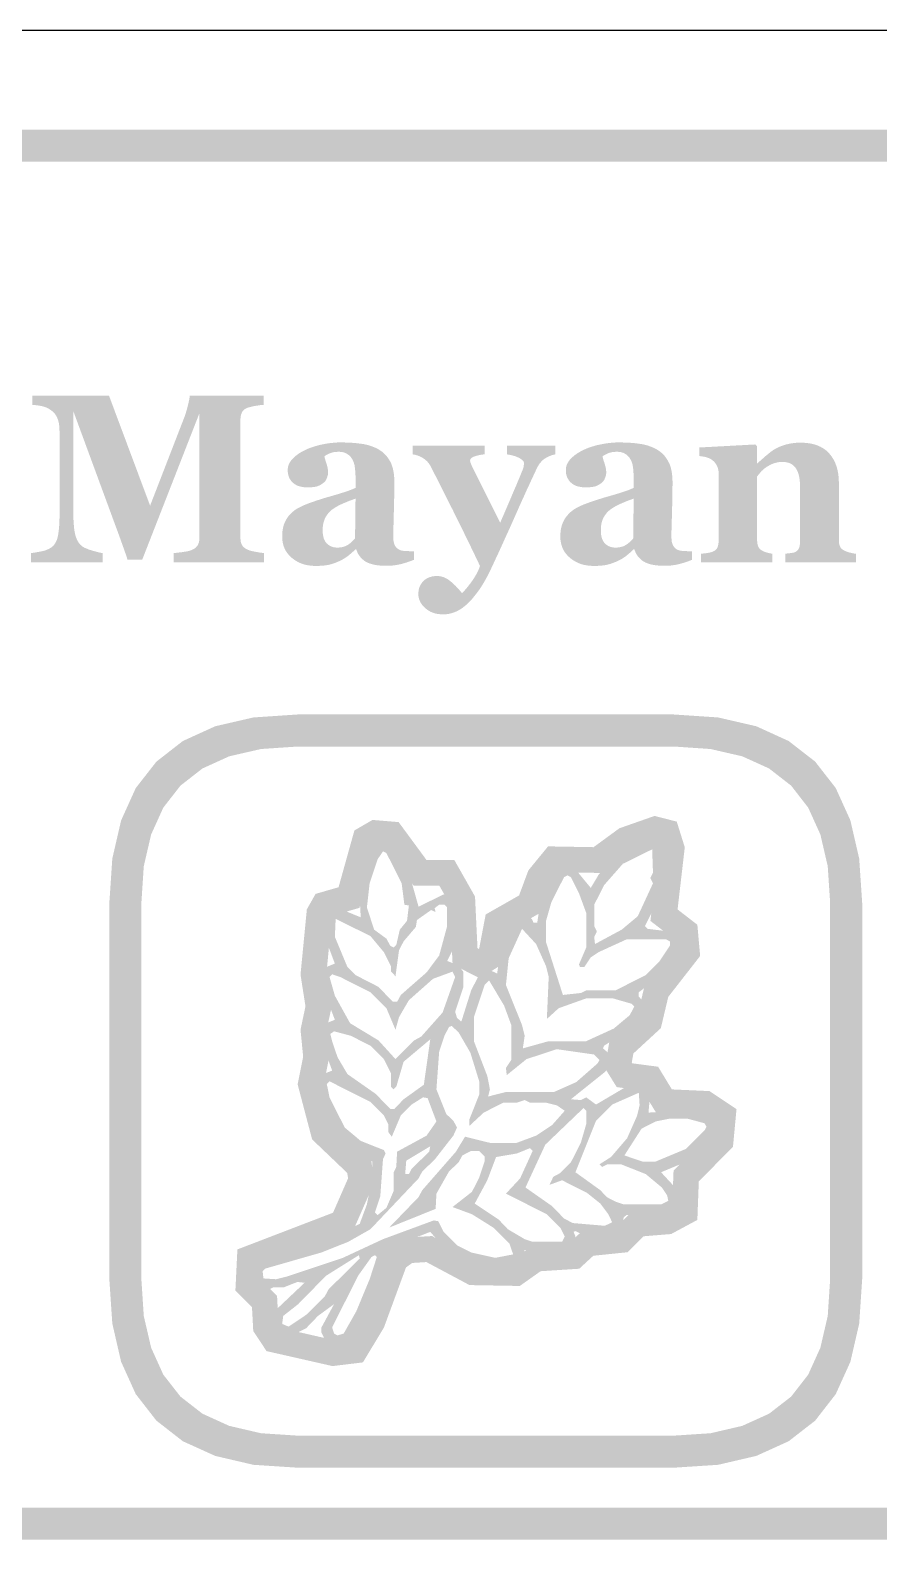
# Model space of a CAD drawing. Header units: millimetres. Extents: x 6 to 297, y 6 to 451.
# Drawn here: x 187.91 to 198.51, y 22.75 to 41.59 of the extents above; entities that cross this region are included whole.
import ezdxf

# ---------------------------------------------------------------- set-up
doc = ezdxf.new("R2010")
doc.units = ezdxf.units.MM
doc.layers.add('CUT', color=1, linetype='Continuous')
doc.layers.add('RASTER', color=7, linetype='Continuous')

msp = doc.modelspace()

# ---------------------------------------------------------------- hatches: boundary and pattern name
at = {"layer": 'RASTER'}
h = msp.add_hatch(color=7, dxfattribs=at)
h.paths.add_polyline_path([(173.2, 38.155), (173.234, 38.67), (173.337, 39.117), (173.509, 39.495), (173.75, 39.805), (174.059, 40.045), (174.438, 40.217), (174.884, 40.32), (175.4, 40.355), (232.6, 40.355), (233.116, 40.32), (233.563, 40.217), (233.941, 40.045), (234.25, 39.805), (234.491, 39.495), (234.663, 39.117), (234.766, 38.67), (234.8, 38.155), (234.8, 24.955), (234.766, 24.439), (234.663, 23.992), (234.491, 23.614), (234.25, 23.305), (233.941, 23.064), (233.563, 22.892), (233.116, 22.789), (232.6, 22.755), (175.4, 22.755), (174.884, 22.789), (174.438, 22.892), (174.059, 23.064), (173.75, 23.305), (173.509, 23.614), (173.337, 23.992), (173.234, 24.439), (173.2, 24.955)])
h.paths.add_polyline_path([(173.6, 38.155), (173.6, 24.955), (173.628, 24.533), (173.712, 24.167), (173.853, 23.858), (174.05, 23.605), (174.303, 23.408), (174.613, 23.267), (174.978, 23.183), (175.4, 23.155), (232.6, 23.155), (233.022, 23.183), (233.388, 23.267), (233.697, 23.408), (233.95, 23.605), (234.147, 23.858), (234.288, 24.167), (234.372, 24.533), (234.4, 24.955), (234.4, 38.155), (234.372, 38.577), (234.288, 38.942), (234.147, 39.252), (233.95, 39.505), (233.697, 39.702), (233.388, 39.842), (233.022, 39.927), (232.6, 39.955), (175.4, 39.955), (174.978, 39.927), (174.613, 39.842), (174.303, 39.702), (174.05, 39.505), (173.853, 39.252), (173.712, 38.942), (173.628, 38.577), (173.6, 38.155)], flags=0)
for points in [[(190.83, 34.955), (189.703, 34.955), (189.703, 35.069), (189.716, 35.07), (189.729, 35.072), (189.744, 35.073), (189.759, 35.075), (189.774, 35.077), (189.791, 35.079), (189.808, 35.081), (189.825, 35.084), (189.843, 35.086), (189.859, 35.089), (189.873, 35.092), (189.886, 35.094), (189.898, 35.097), (189.908, 35.1), (189.917, 35.103), (189.924, 35.106), (189.937, 35.111), (189.949, 35.118), (189.961, 35.124), (189.971, 35.132), (189.98, 35.139), (189.988, 35.148), (189.996, 35.156), (190.002, 35.166), (190.007, 35.176), (190.012, 35.186), (190.016, 35.197), (190.02, 35.209), (190.022, 35.221), (190.024, 35.234), (190.025, 35.248), (190.025, 35.262), (190.025, 36.815), (189.311, 34.988), (189.126, 34.988), (189.122, 35.002), (189.117, 35.019), (189.111, 35.038), (189.103, 35.061), (189.094, 35.086), (189.084, 35.114), (189.073, 35.146), (189.061, 35.18), (189.048, 35.215), (189.036, 35.249), (189.025, 35.28), (189.014, 35.31), (189.004, 35.337), (188.994, 35.364), (188.985, 35.388), (188.977, 35.41), (188.451, 36.839), (188.451, 35.574), (188.451, 35.53), (188.452, 35.489), (188.454, 35.45), (188.457, 35.415), (188.46, 35.381), (188.464, 35.351), (188.469, 35.323), (188.475, 35.298), (188.481, 35.275), (188.489, 35.254), (188.497, 35.234), (188.507, 35.216), (188.517, 35.2), (188.528, 35.185), (188.54, 35.172), (188.553, 35.16), (188.563, 35.152), (188.575, 35.145), (188.589, 35.137), (188.604, 35.13), (188.622, 35.123), (188.641, 35.115), (188.662, 35.108), (188.684, 35.101), (188.707, 35.095), (188.728, 35.089), (188.747, 35.084), (188.765, 35.079), (188.78, 35.076), (188.794, 35.073), (188.806, 35.07), (188.817, 35.069), (188.817, 34.955), (187.923, 34.955), (187.923, 35.069), (187.933, 35.07), (187.945, 35.072), (187.957, 35.074), (187.971, 35.076), (187.987, 35.079), (188.004, 35.082), (188.023, 35.085), (188.043, 35.089), (188.063, 35.093), (188.082, 35.098), (188.101, 35.103), (188.118, 35.11), (188.134, 35.117), (188.15, 35.125), (188.165, 35.133), (188.178, 35.142), (188.192, 35.153), (188.205, 35.166), (188.217, 35.181), (188.227, 35.197), (188.237, 35.216), (188.245, 35.235), (188.252, 35.257), (188.257, 35.281), (188.262, 35.306), (188.266, 35.335), (188.27, 35.365), (188.273, 35.399), (188.275, 35.435), (188.277, 35.473), (188.278, 35.515), (188.278, 35.558), (188.278, 36.588), (188.277, 36.611), (188.276, 36.633), (188.275, 36.654), (188.272, 36.674), (188.269, 36.693), (188.265, 36.711), (188.26, 36.728), (188.254, 36.744), (188.248, 36.759), (188.241, 36.774), (188.234, 36.787), (188.225, 36.8), (188.216, 36.812), (188.206, 36.823), (188.195, 36.833), (188.184, 36.843), (188.169, 36.854), (188.155, 36.864), (188.14, 36.872), (188.125, 36.88), (188.11, 36.887), (188.095, 36.893), (188.079, 36.898), (188.064, 36.902), (188.049, 36.905), (188.033, 36.908), (188.018, 36.91), (188.002, 36.913), (187.986, 36.915), (187.971, 36.916), (187.955, 36.918), (187.939, 36.919), (187.939, 37.033), (188.896, 37.033), (189.409, 35.661), (189.841, 36.776), (189.846, 36.791), (189.852, 36.808), (189.857, 36.825), (189.862, 36.843), (189.868, 36.862), (189.873, 36.881), (189.878, 36.901), (189.883, 36.922), (189.888, 36.942), (189.892, 36.961), (189.896, 36.978), (189.899, 36.992), (189.901, 37.005), (189.903, 37.017), (189.905, 37.026), (189.905, 37.033), (190.827, 37.033), (190.827, 36.919), (190.815, 36.918), (190.803, 36.917), (190.791, 36.916), (190.779, 36.915), (190.766, 36.913), (190.754, 36.911), (190.741, 36.909), (190.729, 36.907), (190.716, 36.905), (190.703, 36.903), (190.691, 36.9), (190.678, 36.897), (190.666, 36.894), (190.654, 36.891), (190.642, 36.888), (190.63, 36.884), (190.617, 36.879), (190.604, 36.873), (190.593, 36.867), (190.583, 36.859), (190.574, 36.852), (190.567, 36.843), (190.56, 36.834), (190.555, 36.824), (190.551, 36.813), (190.547, 36.803), (190.544, 36.792), (190.541, 36.781), (190.539, 36.769), (190.538, 36.757), (190.537, 36.745), (190.537, 36.733), (190.537, 35.261), (190.537, 35.248), (190.538, 35.236), (190.539, 35.224), (190.541, 35.212), (190.544, 35.202), (190.547, 35.191), (190.551, 35.182), (190.555, 35.172), (190.56, 35.163), (190.567, 35.155), (190.574, 35.147), (190.583, 35.139), (190.593, 35.131), (190.604, 35.124), (190.617, 35.117), (190.63, 35.11), (190.638, 35.107), (190.647, 35.104), (190.658, 35.1), (190.669, 35.097), (190.682, 35.094), (190.695, 35.091), (190.71, 35.088), (190.726, 35.085), (190.743, 35.082), (190.758, 35.08), (190.772, 35.077), (190.785, 35.075), (190.798, 35.073), (190.809, 35.072), (190.82, 35.07), (190.83, 35.069)], [(194.47, 36.301), (194.453, 36.298), (194.437, 36.294), (194.421, 36.289), (194.405, 36.283), (194.389, 36.277), (194.373, 36.269), (194.357, 36.261), (194.342, 36.251), (194.326, 36.241), (194.312, 36.229), (194.298, 36.215), (194.285, 36.201), (194.272, 36.185), (194.26, 36.167), (194.249, 36.148), (194.238, 36.128), (194.207, 36.061), (194.175, 35.993), (194.143, 35.923), (194.11, 35.853), (194.078, 35.781), (194.045, 35.709), (194.012, 35.635), (193.979, 35.56), (193.945, 35.484), (193.911, 35.407), (193.875, 35.328), (193.838, 35.247), (193.801, 35.165), (193.763, 35.081), (193.723, 34.996), (193.683, 34.909), (193.66, 34.861), (193.638, 34.816), (193.616, 34.773), (193.594, 34.733), (193.572, 34.695), (193.55, 34.659), (193.529, 34.626), (193.507, 34.596), (193.486, 34.567), (193.465, 34.541), (193.445, 34.516), (193.425, 34.492), (193.405, 34.471), (193.386, 34.451), (193.366, 34.432), (193.348, 34.416), (193.33, 34.402), (193.313, 34.388), (193.295, 34.376), (193.278, 34.365), (193.26, 34.355), (193.243, 34.346), (193.226, 34.338), (193.208, 34.331), (193.191, 34.325), (193.174, 34.319), (193.157, 34.315), (193.139, 34.311), (193.122, 34.308), (193.104, 34.306), (193.087, 34.305), (193.069, 34.304), (193.035, 34.306), (193.003, 34.309), (192.972, 34.315), (192.944, 34.324), (192.916, 34.335), (192.891, 34.348), (192.867, 34.364), (192.844, 34.382), (192.824, 34.402), (192.807, 34.422), (192.792, 34.443), (192.78, 34.464), (192.771, 34.486), (192.764, 34.509), (192.76, 34.532), (192.759, 34.556), (192.759, 34.566), (192.759, 34.576), (192.76, 34.586), (192.761, 34.596), (192.763, 34.605), (192.764, 34.615), (192.766, 34.624), (192.768, 34.632), (192.771, 34.641), (192.774, 34.65), (192.778, 34.659), (192.783, 34.668), (192.789, 34.678), (192.795, 34.687), (192.801, 34.696), (192.809, 34.706), (192.815, 34.714), (192.822, 34.721), (192.83, 34.729), (192.838, 34.736), (192.848, 34.742), (192.858, 34.749), (192.869, 34.755), (192.881, 34.761), (192.894, 34.766), (192.906, 34.771), (192.92, 34.774), (192.933, 34.778), (192.947, 34.78), (192.962, 34.782), (192.977, 34.783), (192.992, 34.783), (193.012, 34.782), (193.032, 34.78), (193.052, 34.775), (193.072, 34.769), (193.091, 34.761), (193.111, 34.751), (193.13, 34.74), (193.148, 34.726), (193.167, 34.711), (193.186, 34.695), (193.205, 34.677), (193.225, 34.658), (193.244, 34.638), (193.264, 34.616), (193.284, 34.593), (193.304, 34.568), (193.316, 34.581), (193.329, 34.595), (193.343, 34.611), (193.358, 34.628), (193.373, 34.647), (193.389, 34.667), (193.406, 34.689), (193.423, 34.712), (193.44, 34.736), (193.456, 34.761), (193.471, 34.785), (193.485, 34.81), (193.497, 34.834), (193.509, 34.859), (193.519, 34.884), (193.528, 34.909), (193.485, 34.999), (193.443, 35.086), (193.403, 35.17), (193.363, 35.251), (193.325, 35.329), (193.289, 35.404), (193.253, 35.476), (193.219, 35.544), (193.185, 35.613), (193.149, 35.683), (193.113, 35.755), (193.076, 35.829), (193.038, 35.905), (192.998, 35.983), (192.958, 36.062), (192.917, 36.144), (192.907, 36.161), (192.897, 36.177), (192.886, 36.192), (192.874, 36.207), (192.861, 36.22), (192.848, 36.232), (192.834, 36.243), (192.819, 36.253), (192.803, 36.263), (192.788, 36.271), (192.772, 36.278), (192.755, 36.285), (192.739, 36.29), (192.722, 36.295), (192.706, 36.298), (192.688, 36.301), (192.688, 36.408), (193.585, 36.408), (193.585, 36.301), (193.572, 36.3), (193.559, 36.299), (193.545, 36.297), (193.531, 36.295), (193.517, 36.292), (193.502, 36.288), (193.486, 36.284), (193.47, 36.279), (193.455, 36.274), (193.441, 36.268), (193.43, 36.262), (193.421, 36.256), (193.414, 36.249), (193.409, 36.242), (193.406, 36.234), (193.405, 36.226), (193.405, 36.223), (193.405, 36.22), (193.405, 36.217), (193.406, 36.214), (193.407, 36.211), (193.407, 36.207), (193.408, 36.204), (193.409, 36.201), (193.41, 36.197), (193.412, 36.193), (193.414, 36.188), (193.415, 36.184), (193.418, 36.178), (193.42, 36.173), (193.422, 36.167), (193.425, 36.16), (193.438, 36.133), (193.453, 36.104), (193.469, 36.072), (193.486, 36.038), (193.504, 36.001), (193.523, 35.962), (193.544, 35.92), (193.567, 35.875), (193.59, 35.829), (193.614, 35.78), (193.64, 35.73), (193.666, 35.677), (193.693, 35.623), (193.721, 35.567), (193.75, 35.509), (193.78, 35.448), (193.802, 35.499), (193.824, 35.549), (193.844, 35.596), (193.864, 35.642), (193.883, 35.686), (193.901, 35.728), (193.918, 35.768), (193.934, 35.807), (193.95, 35.844), (193.966, 35.881), (193.982, 35.918), (193.997, 35.955), (194.013, 35.992), (194.028, 36.029), (194.043, 36.065), (194.058, 36.102), (194.062, 36.111), (194.065, 36.119), (194.067, 36.127), (194.07, 36.134), (194.072, 36.141), (194.073, 36.148), (194.074, 36.154), (194.075, 36.16), (194.075, 36.165), (194.076, 36.169), (194.076, 36.174), (194.077, 36.177), (194.077, 36.181), (194.077, 36.184), (194.077, 36.186), (194.077, 36.188), (194.077, 36.195), (194.076, 36.201), (194.074, 36.207), (194.071, 36.213), (194.067, 36.219), (194.063, 36.224), (194.058, 36.229), (194.052, 36.234), (194.045, 36.239), (194.038, 36.244), (194.031, 36.248), (194.023, 36.253), (194.016, 36.257), (194.008, 36.261), (193.999, 36.265), (193.991, 36.269), (193.982, 36.272), (193.973, 36.276), (193.964, 36.279), (193.955, 36.282), (193.946, 36.284), (193.937, 36.287), (193.929, 36.289), (193.92, 36.291), (193.912, 36.292), (193.904, 36.294), (193.897, 36.296), (193.89, 36.297), (193.883, 36.298), (193.876, 36.299), (193.87, 36.3), (193.865, 36.301), (193.865, 36.408), (194.47, 36.408)], [(198.221, 34.955), (197.339, 34.955), (197.339, 35.062), (197.346, 35.062), (197.354, 35.063), (197.362, 35.064), (197.37, 35.065), (197.379, 35.066), (197.388, 35.067), (197.397, 35.068), (197.407, 35.069), (197.416, 35.07), (197.425, 35.072), (197.434, 35.073), (197.442, 35.075), (197.449, 35.077), (197.455, 35.079), (197.461, 35.081), (197.467, 35.084), (197.474, 35.088), (197.481, 35.093), (197.487, 35.098), (197.493, 35.103), (197.498, 35.11), (197.503, 35.116), (197.507, 35.123), (197.511, 35.131), (197.514, 35.139), (197.517, 35.148), (197.519, 35.158), (197.521, 35.169), (197.522, 35.18), (197.523, 35.193), (197.524, 35.207), (197.524, 35.221), (197.524, 35.907), (197.523, 35.943), (197.52, 35.977), (197.516, 36.009), (197.51, 36.038), (197.502, 36.065), (197.493, 36.089), (197.482, 36.112), (197.469, 36.132), (197.454, 36.149), (197.438, 36.165), (197.42, 36.178), (197.401, 36.188), (197.38, 36.197), (197.357, 36.202), (197.333, 36.206), (197.307, 36.207), (197.293, 36.207), (197.278, 36.206), (197.264, 36.205), (197.251, 36.203), (197.237, 36.2), (197.224, 36.197), (197.211, 36.194), (197.198, 36.19), (197.185, 36.185), (197.173, 36.18), (197.16, 36.174), (197.148, 36.168), (197.136, 36.161), (197.123, 36.154), (197.111, 36.147), (197.099, 36.138), (197.089, 36.131), (197.079, 36.124), (197.07, 36.116), (197.061, 36.109), (197.053, 36.101), (197.045, 36.094), (197.038, 36.086), (197.031, 36.078), (197.025, 36.071), (197.019, 36.063), (197.013, 36.056), (197.007, 36.049), (197.002, 36.043), (196.997, 36.036), (196.992, 36.03), (196.988, 36.024), (196.988, 35.237), (196.988, 35.225), (196.989, 35.213), (196.99, 35.201), (196.991, 35.19), (196.994, 35.18), (196.996, 35.17), (196.999, 35.161), (197.002, 35.152), (197.006, 35.143), (197.011, 35.136), (197.016, 35.128), (197.022, 35.122), (197.028, 35.115), (197.035, 35.11), (197.043, 35.104), (197.051, 35.1), (197.057, 35.097), (197.063, 35.093), (197.07, 35.09), (197.077, 35.087), (197.085, 35.084), (197.093, 35.082), (197.101, 35.079), (197.109, 35.076), (197.118, 35.074), (197.127, 35.072), (197.136, 35.069), (197.144, 35.068), (197.153, 35.066), (197.161, 35.064), (197.17, 35.063), (197.178, 35.062), (197.178, 34.955), (196.288, 34.955), (196.288, 35.062), (196.297, 35.062), (196.306, 35.063), (196.315, 35.064), (196.324, 35.065), (196.334, 35.066), (196.343, 35.067), (196.352, 35.068), (196.362, 35.07), (196.371, 35.071), (196.38, 35.073), (196.388, 35.074), (196.396, 35.076), (196.404, 35.078), (196.411, 35.079), (196.419, 35.082), (196.425, 35.084), (196.437, 35.088), (196.447, 35.093), (196.456, 35.098), (196.465, 35.104), (196.472, 35.111), (196.479, 35.118), (196.485, 35.125), (196.49, 35.133), (196.494, 35.142), (196.497, 35.152), (196.5, 35.162), (196.503, 35.172), (196.505, 35.184), (196.506, 35.196), (196.507, 35.208), (196.507, 35.221), (196.507, 36.074), (196.507, 36.085), (196.506, 36.096), (196.504, 36.108), (196.501, 36.119), (196.498, 36.13), (196.494, 36.141), (196.489, 36.152), (196.484, 36.163), (196.478, 36.174), (196.471, 36.184), (196.464, 36.194), (196.457, 36.203), (196.449, 36.212), (196.44, 36.22), (196.432, 36.228), (196.422, 36.235), (196.416, 36.239), (196.408, 36.243), (196.401, 36.247), (196.393, 36.251), (196.384, 36.255), (196.375, 36.258), (196.366, 36.261), (196.356, 36.264), (196.346, 36.267), (196.335, 36.27), (196.324, 36.272), (196.313, 36.274), (196.302, 36.276), (196.291, 36.278), (196.279, 36.279), (196.267, 36.28), (196.267, 36.387), (196.966, 36.425), (196.988, 36.403), (196.988, 36.191), (196.994, 36.191), (197.004, 36.2), (197.015, 36.21), (197.027, 36.221), (197.039, 36.231), (197.052, 36.243), (197.065, 36.254), (197.079, 36.266), (197.093, 36.279), (197.108, 36.291), (197.122, 36.303), (197.136, 36.315), (197.15, 36.325), (197.163, 36.336), (197.176, 36.345), (197.189, 36.354), (197.202, 36.362), (197.216, 36.371), (197.231, 36.379), (197.247, 36.387), (197.264, 36.395), (197.283, 36.402), (197.302, 36.409), (197.322, 36.416), (197.344, 36.423), (197.366, 36.428), (197.388, 36.433), (197.411, 36.438), (197.435, 36.441), (197.458, 36.444), (197.482, 36.446), (197.507, 36.447), (197.531, 36.447), (197.589, 36.445), (197.643, 36.439), (197.694, 36.428), (197.74, 36.414), (197.783, 36.394), (197.822, 36.371), (197.858, 36.344), (197.889, 36.312), (197.917, 36.277), (197.942, 36.239), (197.962, 36.198), (197.979, 36.154), (197.992, 36.108), (198.001, 36.059), (198.007, 36.007), (198.009, 35.952), (198.009, 35.235), (198.009, 35.221), (198.01, 35.209), (198.011, 35.197), (198.013, 35.186), (198.015, 35.175), (198.018, 35.166), (198.021, 35.156), (198.025, 35.148), (198.029, 35.14), (198.035, 35.133), (198.041, 35.126), (198.048, 35.119), (198.056, 35.113), (198.065, 35.107), (198.074, 35.102), (198.085, 35.097), (198.091, 35.094), (198.097, 35.092), (198.104, 35.089), (198.111, 35.087), (198.119, 35.084), (198.126, 35.081), (198.134, 35.079), (198.143, 35.076), (198.152, 35.074), (198.161, 35.072), (198.17, 35.069), (198.18, 35.068), (198.19, 35.066), (198.2, 35.064), (198.21, 35.063), (198.221, 35.062)]]:
    msp.add_hatch(color=7, dxfattribs=at).paths.add_polyline_path(points)
h = msp.add_hatch(color=7, dxfattribs=at)
h.paths.add_polyline_path([(192.702, 34.985), (192.685, 34.979), (192.668, 34.972), (192.65, 34.965), (192.631, 34.959), (192.612, 34.952), (192.592, 34.946), (192.571, 34.94), (192.549, 34.934), (192.527, 34.929), (192.505, 34.924), (192.482, 34.92), (192.459, 34.917), (192.435, 34.914), (192.412, 34.912), (192.388, 34.911), (192.363, 34.911), (192.32, 34.912), (192.279, 34.914), (192.242, 34.918), (192.207, 34.924), (192.175, 34.932), (192.147, 34.941), (192.121, 34.952), (192.098, 34.964), (192.078, 34.978), (192.059, 34.994), (192.042, 35.011), (192.027, 35.029), (192.013, 35.049), (192.001, 35.07), (191.991, 35.093), (191.982, 35.117), (191.974, 35.117), (191.961, 35.105), (191.949, 35.093), (191.937, 35.082), (191.925, 35.071), (191.913, 35.061), (191.901, 35.051), (191.889, 35.041), (191.878, 35.032), (191.866, 35.024), (191.854, 35.015), (191.842, 35.007), (191.83, 35), (191.817, 34.992), (191.805, 34.985), (191.792, 34.979), (191.779, 34.972), (191.762, 34.965), (191.745, 34.957), (191.728, 34.951), (191.711, 34.944), (191.695, 34.939), (191.678, 34.933), (191.662, 34.929), (191.646, 34.925), (191.63, 34.921), (191.611, 34.918), (191.591, 34.915), (191.57, 34.913), (191.547, 34.911), (191.522, 34.91), (191.496, 34.91), (191.468, 34.909), (191.427, 34.911), (191.386, 34.916), (191.348, 34.923), (191.311, 34.934), (191.275, 34.949), (191.241, 34.966), (191.209, 34.986), (191.178, 35.01), (191.15, 35.036), (191.126, 35.064), (191.105, 35.094), (191.088, 35.126), (191.075, 35.161), (191.066, 35.197), (191.06, 35.235), (191.058, 35.276), (191.059, 35.299), (191.06, 35.321), (191.062, 35.343), (191.065, 35.364), (191.068, 35.383), (191.073, 35.402), (191.078, 35.42), (191.084, 35.437), (191.091, 35.454), (191.099, 35.47), (191.107, 35.485), (191.116, 35.5), (191.126, 35.515), (191.136, 35.529), (191.147, 35.542), (191.159, 35.555), (191.17, 35.567), (191.182, 35.578), (191.194, 35.588), (191.207, 35.598), (191.22, 35.608), (191.233, 35.617), (191.247, 35.625), (191.261, 35.633), (191.276, 35.641), (191.291, 35.648), (191.306, 35.655), (191.322, 35.663), (191.338, 35.67), (191.354, 35.677), (191.371, 35.683), (191.388, 35.69), (191.421, 35.702), (191.457, 35.714), (191.494, 35.727), (191.533, 35.739), (191.573, 35.752), (191.615, 35.765), (191.659, 35.777), (191.704, 35.79), (191.749, 35.803), (191.79, 35.816), (191.829, 35.828), (191.864, 35.84), (191.896, 35.851), (191.925, 35.862), (191.951, 35.873), (191.974, 35.883), (191.974, 36.024), (191.974, 36.034), (191.973, 36.044), (191.973, 36.055), (191.972, 36.067), (191.971, 36.079), (191.97, 36.092), (191.969, 36.106), (191.968, 36.121), (191.966, 36.135), (191.964, 36.15), (191.962, 36.163), (191.959, 36.176), (191.955, 36.188), (191.952, 36.2), (191.947, 36.211), (191.943, 36.222), (191.937, 36.233), (191.931, 36.244), (191.924, 36.255), (191.917, 36.265), (191.908, 36.275), (191.899, 36.284), (191.889, 36.293), (191.878, 36.301), (191.867, 36.308), (191.855, 36.315), (191.842, 36.321), (191.828, 36.325), (191.813, 36.329), (191.797, 36.331), (191.78, 36.333), (191.763, 36.333), (191.747, 36.333), (191.732, 36.332), (191.717, 36.331), (191.704, 36.329), (191.69, 36.326), (191.678, 36.323), (191.666, 36.319), (191.655, 36.315), (191.644, 36.31), (191.634, 36.306), (191.625, 36.301), (191.616, 36.296), (191.608, 36.292), (191.6, 36.287), (191.592, 36.282), (191.585, 36.277), (191.587, 36.27), (191.589, 36.261), (191.591, 36.251), (191.594, 36.241), (191.597, 36.229), (191.601, 36.216), (191.605, 36.203), (191.61, 36.188), (191.615, 36.173), (191.619, 36.158), (191.623, 36.144), (191.626, 36.129), (191.628, 36.115), (191.63, 36.101), (191.631, 36.086), (191.631, 36.072), (191.631, 36.066), (191.63, 36.059), (191.629, 36.052), (191.628, 36.044), (191.626, 36.036), (191.623, 36.028), (191.621, 36.019), (191.618, 36.01), (191.614, 36.001), (191.61, 35.992), (191.606, 35.984), (191.602, 35.977), (191.597, 35.969), (191.591, 35.963), (191.586, 35.957), (191.58, 35.951), (191.571, 35.944), (191.562, 35.937), (191.553, 35.931), (191.544, 35.925), (191.534, 35.919), (191.525, 35.914), (191.514, 35.91), (191.504, 35.905), (191.493, 35.902), (191.48, 35.898), (191.467, 35.896), (191.451, 35.893), (191.435, 35.892), (191.416, 35.89), (191.397, 35.89), (191.376, 35.889), (191.346, 35.89), (191.318, 35.893), (191.292, 35.898), (191.268, 35.904), (191.246, 35.912), (191.225, 35.923), (191.207, 35.935), (191.19, 35.949), (191.175, 35.964), (191.162, 35.981), (191.152, 35.998), (191.143, 36.017), (191.136, 36.037), (191.131, 36.058), (191.128, 36.08), (191.127, 36.103), (191.128, 36.123), (191.131, 36.143), (191.136, 36.162), (191.143, 36.181), (191.152, 36.199), (191.164, 36.217), (191.177, 36.234), (191.192, 36.25), (191.209, 36.266), (191.227, 36.282), (191.245, 36.296), (191.264, 36.31), (191.285, 36.323), (191.306, 36.335), (191.328, 36.347), (191.351, 36.358), (191.375, 36.369), (191.399, 36.379), (191.424, 36.388), (191.45, 36.397), (191.477, 36.405), (191.505, 36.413), (191.534, 36.42), (191.563, 36.426), (191.593, 36.432), (191.622, 36.437), (191.651, 36.441), (191.679, 36.444), (191.707, 36.447), (191.734, 36.449), (191.76, 36.45), (191.786, 36.45), (191.821, 36.45), (191.856, 36.449), (191.889, 36.448), (191.922, 36.446), (191.955, 36.444), (191.986, 36.441), (192.017, 36.437), (192.047, 36.433), (192.076, 36.429), (192.105, 36.423), (192.133, 36.416), (192.16, 36.408), (192.186, 36.398), (192.212, 36.388), (192.237, 36.377), (192.261, 36.364), (192.283, 36.35), (192.304, 36.335), (192.324, 36.319), (192.342, 36.301), (192.36, 36.282), (192.376, 36.261), (192.391, 36.239), (192.405, 36.215), (192.418, 36.19), (192.428, 36.163), (192.438, 36.134), (192.445, 36.103), (192.451, 36.07), (192.455, 36.036), (192.458, 35.999), (192.458, 35.961), (192.458, 35.919), (192.458, 35.874), (192.458, 35.828), (192.457, 35.78), (192.456, 35.73), (192.455, 35.678), (192.453, 35.624), (192.452, 35.569), (192.45, 35.514), (192.449, 35.465), (192.448, 35.42), (192.447, 35.38), (192.446, 35.345), (192.446, 35.315), (192.445, 35.29), (192.445, 35.27), (192.446, 35.254), (192.447, 35.238), (192.448, 35.224), (192.45, 35.211), (192.453, 35.198), (192.456, 35.186), (192.46, 35.176), (192.465, 35.166), (192.47, 35.156), (192.476, 35.148), (192.483, 35.14), (192.49, 35.132), (192.498, 35.126), (192.507, 35.119), (192.516, 35.114), (192.526, 35.109), (192.533, 35.106), (192.54, 35.103), (192.549, 35.101), (192.558, 35.099), (192.568, 35.098), (192.579, 35.096), (192.591, 35.095), (192.604, 35.095), (192.617, 35.094), (192.63, 35.094), (192.643, 35.093), (192.655, 35.093), (192.667, 35.093), (192.679, 35.093), (192.691, 35.092), (192.702, 35.092)])
h.paths.add_polyline_path([(191.974, 35.749), (191.953, 35.742), (191.933, 35.734), (191.912, 35.727), (191.892, 35.719), (191.872, 35.711), (191.851, 35.702), (191.831, 35.694), (191.811, 35.685), (191.791, 35.676), (191.773, 35.667), (191.755, 35.658), (191.738, 35.648), (191.722, 35.639), (191.707, 35.629), (191.692, 35.619), (191.679, 35.61), (191.666, 35.599), (191.654, 35.588), (191.642, 35.576), (191.631, 35.563), (191.621, 35.549), (191.611, 35.535), (191.602, 35.52), (191.594, 35.505), (191.587, 35.489), (191.581, 35.472), (191.575, 35.454), (191.571, 35.435), (191.568, 35.416), (191.565, 35.396), (191.564, 35.376), (191.563, 35.355), (191.564, 35.327), (191.567, 35.301), (191.571, 35.278), (191.576, 35.256), (191.584, 35.236), (191.593, 35.219), (191.603, 35.203), (191.615, 35.189), (191.629, 35.177), (191.643, 35.167), (191.658, 35.158), (191.674, 35.151), (191.69, 35.145), (191.707, 35.141), (191.725, 35.139), (191.744, 35.138), (191.763, 35.138), (191.782, 35.14), (191.8, 35.142), (191.817, 35.146), (191.833, 35.151), (191.848, 35.156), (191.863, 35.163), (191.876, 35.171), (191.889, 35.179), (191.901, 35.188), (191.913, 35.198), (191.925, 35.208), (191.936, 35.218), (191.947, 35.229), (191.958, 35.24), (191.968, 35.252)], flags=0)
h = msp.add_hatch(color=7, dxfattribs=at)
h.paths.add_polyline_path([(196.175, 34.985), (196.158, 34.979), (196.141, 34.972), (196.123, 34.965), (196.104, 34.959), (196.085, 34.952), (196.065, 34.946), (196.044, 34.94), (196.022, 34.934), (196, 34.929), (195.978, 34.924), (195.955, 34.92), (195.932, 34.917), (195.909, 34.914), (195.885, 34.912), (195.861, 34.911), (195.836, 34.911), (195.793, 34.912), (195.752, 34.914), (195.715, 34.918), (195.68, 34.924), (195.648, 34.932), (195.62, 34.941), (195.594, 34.952), (195.571, 34.964), (195.551, 34.978), (195.532, 34.994), (195.515, 35.011), (195.5, 35.029), (195.486, 35.049), (195.474, 35.07), (195.464, 35.093), (195.456, 35.117), (195.447, 35.117), (195.434, 35.105), (195.422, 35.093), (195.41, 35.082), (195.398, 35.071), (195.386, 35.061), (195.374, 35.051), (195.362, 35.041), (195.351, 35.032), (195.339, 35.024), (195.327, 35.015), (195.315, 35.007), (195.303, 35), (195.291, 34.992), (195.278, 34.985), (195.265, 34.979), (195.252, 34.972), (195.235, 34.965), (195.218, 34.957), (195.201, 34.951), (195.184, 34.944), (195.168, 34.939), (195.152, 34.933), (195.135, 34.929), (195.119, 34.925), (195.103, 34.921), (195.084, 34.918), (195.064, 34.915), (195.043, 34.913), (195.02, 34.911), (194.995, 34.91), (194.969, 34.91), (194.941, 34.909), (194.9, 34.911), (194.86, 34.916), (194.821, 34.923), (194.784, 34.934), (194.748, 34.949), (194.715, 34.966), (194.682, 34.986), (194.651, 35.01), (194.623, 35.036), (194.599, 35.064), (194.578, 35.094), (194.561, 35.126), (194.548, 35.161), (194.539, 35.197), (194.533, 35.235), (194.531, 35.276), (194.532, 35.299), (194.533, 35.321), (194.535, 35.343), (194.538, 35.364), (194.542, 35.383), (194.546, 35.402), (194.551, 35.42), (194.558, 35.437), (194.565, 35.454), (194.572, 35.47), (194.58, 35.485), (194.589, 35.5), (194.599, 35.515), (194.61, 35.529), (194.621, 35.542), (194.632, 35.555), (194.644, 35.567), (194.655, 35.578), (194.667, 35.588), (194.68, 35.598), (194.693, 35.608), (194.706, 35.617), (194.72, 35.625), (194.734, 35.633), (194.749, 35.641), (194.764, 35.648), (194.779, 35.655), (194.795, 35.663), (194.811, 35.67), (194.827, 35.677), (194.844, 35.683), (194.861, 35.69), (194.895, 35.702), (194.93, 35.714), (194.967, 35.727), (195.006, 35.739), (195.046, 35.752), (195.088, 35.765), (195.132, 35.777), (195.177, 35.79), (195.222, 35.803), (195.263, 35.816), (195.302, 35.828), (195.337, 35.84), (195.369, 35.851), (195.398, 35.862), (195.424, 35.873), (195.447, 35.883), (195.447, 36.024), (195.447, 36.034), (195.446, 36.044), (195.446, 36.055), (195.445, 36.067), (195.444, 36.079), (195.443, 36.092), (195.442, 36.106), (195.441, 36.121), (195.439, 36.135), (195.437, 36.15), (195.435, 36.163), (195.432, 36.176), (195.428, 36.188), (195.425, 36.2), (195.421, 36.211), (195.416, 36.222), (195.411, 36.233), (195.404, 36.244), (195.397, 36.255), (195.39, 36.265), (195.381, 36.275), (195.372, 36.284), (195.362, 36.293), (195.352, 36.301), (195.34, 36.308), (195.328, 36.315), (195.315, 36.321), (195.301, 36.325), (195.286, 36.329), (195.27, 36.331), (195.253, 36.333), (195.236, 36.333), (195.22, 36.333), (195.205, 36.332), (195.19, 36.331), (195.177, 36.329), (195.164, 36.326), (195.151, 36.323), (195.139, 36.319), (195.128, 36.315), (195.118, 36.31), (195.108, 36.306), (195.098, 36.301), (195.089, 36.296), (195.081, 36.292), (195.073, 36.287), (195.065, 36.282), (195.059, 36.277), (195.06, 36.27), (195.062, 36.261), (195.064, 36.251), (195.067, 36.241), (195.07, 36.229), (195.074, 36.216), (195.079, 36.203), (195.083, 36.188), (195.088, 36.173), (195.092, 36.158), (195.096, 36.144), (195.099, 36.129), (195.101, 36.115), (195.103, 36.101), (195.104, 36.086), (195.104, 36.072), (195.104, 36.066), (195.103, 36.059), (195.102, 36.052), (195.101, 36.044), (195.099, 36.036), (195.097, 36.028), (195.094, 36.019), (195.091, 36.01), (195.087, 36.001), (195.083, 35.992), (195.079, 35.984), (195.075, 35.977), (195.07, 35.969), (195.064, 35.963), (195.059, 35.957), (195.053, 35.951), (195.044, 35.944), (195.035, 35.937), (195.026, 35.931), (195.017, 35.925), (195.007, 35.919), (194.998, 35.914), (194.988, 35.91), (194.977, 35.905), (194.966, 35.902), (194.954, 35.898), (194.94, 35.896), (194.924, 35.893), (194.908, 35.892), (194.89, 35.89), (194.87, 35.89), (194.849, 35.889), (194.819, 35.89), (194.791, 35.893), (194.765, 35.898), (194.741, 35.904), (194.719, 35.912), (194.698, 35.923), (194.68, 35.935), (194.663, 35.949), (194.648, 35.964), (194.636, 35.981), (194.625, 35.998), (194.616, 36.017), (194.609, 36.037), (194.604, 36.058), (194.601, 36.08), (194.6, 36.103), (194.601, 36.123), (194.604, 36.143), (194.609, 36.162), (194.616, 36.181), (194.626, 36.199), (194.637, 36.217), (194.65, 36.234), (194.665, 36.25), (194.682, 36.266), (194.7, 36.282), (194.718, 36.296), (194.738, 36.31), (194.758, 36.323), (194.779, 36.335), (194.801, 36.347), (194.824, 36.358), (194.848, 36.369), (194.872, 36.379), (194.897, 36.388), (194.923, 36.397), (194.95, 36.405), (194.978, 36.413), (195.007, 36.42), (195.037, 36.426), (195.066, 36.432), (195.096, 36.437), (195.124, 36.441), (195.152, 36.444), (195.18, 36.447), (195.207, 36.449), (195.233, 36.45), (195.259, 36.45), (195.294, 36.45), (195.329, 36.449), (195.363, 36.448), (195.396, 36.446), (195.428, 36.444), (195.459, 36.441), (195.49, 36.437), (195.52, 36.433), (195.549, 36.429), (195.578, 36.423), (195.606, 36.416), (195.633, 36.408), (195.659, 36.398), (195.685, 36.388), (195.71, 36.377), (195.734, 36.364), (195.756, 36.35), (195.777, 36.335), (195.797, 36.319), (195.815, 36.301), (195.833, 36.282), (195.849, 36.261), (195.864, 36.239), (195.878, 36.215), (195.891, 36.19), (195.902, 36.163), (195.911, 36.134), (195.918, 36.103), (195.924, 36.07), (195.928, 36.036), (195.931, 35.999), (195.932, 35.961), (195.932, 35.919), (195.931, 35.874), (195.931, 35.828), (195.93, 35.78), (195.929, 35.73), (195.928, 35.678), (195.927, 35.624), (195.925, 35.569), (195.924, 35.514), (195.922, 35.465), (195.921, 35.42), (195.92, 35.38), (195.919, 35.345), (195.919, 35.315), (195.919, 35.29), (195.918, 35.27), (195.919, 35.254), (195.92, 35.238), (195.921, 35.224), (195.923, 35.211), (195.926, 35.198), (195.93, 35.186), (195.934, 35.176), (195.938, 35.166), (195.944, 35.156), (195.949, 35.148), (195.956, 35.14), (195.963, 35.132), (195.971, 35.126), (195.98, 35.119), (195.989, 35.114), (195.999, 35.109), (196.006, 35.106), (196.013, 35.103), (196.022, 35.101), (196.031, 35.099), (196.041, 35.098), (196.052, 35.096), (196.064, 35.095), (196.077, 35.095), (196.091, 35.094), (196.104, 35.094), (196.116, 35.093), (196.128, 35.093), (196.141, 35.093), (196.152, 35.093), (196.164, 35.092), (196.175, 35.092)])
h.paths.add_polyline_path([(195.447, 35.749), (195.426, 35.742), (195.406, 35.734), (195.385, 35.727), (195.365, 35.719), (195.345, 35.711), (195.325, 35.702), (195.304, 35.694), (195.284, 35.685), (195.264, 35.676), (195.246, 35.667), (195.228, 35.658), (195.211, 35.648), (195.195, 35.639), (195.18, 35.629), (195.166, 35.619), (195.152, 35.61), (195.139, 35.599), (195.127, 35.588), (195.115, 35.576), (195.104, 35.563), (195.094, 35.549), (195.084, 35.535), (195.075, 35.52), (195.067, 35.505), (195.06, 35.489), (195.054, 35.472), (195.049, 35.454), (195.044, 35.435), (195.041, 35.416), (195.039, 35.396), (195.037, 35.376), (195.037, 35.355), (195.037, 35.327), (195.04, 35.301), (195.044, 35.278), (195.05, 35.256), (195.057, 35.236), (195.066, 35.219), (195.076, 35.203), (195.089, 35.189), (195.102, 35.177), (195.116, 35.167), (195.131, 35.158), (195.147, 35.151), (195.163, 35.145), (195.18, 35.141), (195.198, 35.139), (195.217, 35.138), (195.236, 35.138), (195.255, 35.14), (195.273, 35.142), (195.29, 35.146), (195.306, 35.151), (195.322, 35.156), (195.336, 35.163), (195.349, 35.171), (195.362, 35.179), (195.375, 35.188), (195.387, 35.198), (195.398, 35.208), (195.41, 35.218), (195.42, 35.229), (195.431, 35.24), (195.441, 35.252)], flags=0)
h = msp.add_hatch(color=7, dxfattribs=at)
h.paths.add_polyline_path([(188.9, 30.705), (188.937, 31.256), (189.047, 31.733), (189.23, 32.137), (189.488, 32.467), (189.818, 32.724), (190.222, 32.908), (190.699, 33.018), (191.25, 33.055), (195.95, 33.055), (196.501, 33.018), (196.978, 32.908), (197.382, 32.724), (197.713, 32.467), (197.97, 32.137), (198.153, 31.733), (198.263, 31.256), (198.3, 30.705), (198.3, 26.005), (198.263, 25.454), (198.153, 24.977), (197.97, 24.573), (197.713, 24.242), (197.382, 23.985), (196.978, 23.802), (196.501, 23.691), (195.95, 23.655), (191.25, 23.655), (190.699, 23.691), (190.222, 23.802), (189.818, 23.985), (189.488, 24.242), (189.23, 24.573), (189.047, 24.977), (188.937, 25.454), (188.9, 26.005)])
h.paths.add_polyline_path([(189.3, 30.705), (189.3, 26.005), (189.33, 25.548), (189.422, 25.152), (189.574, 24.816), (189.788, 24.542), (190.062, 24.329), (190.397, 24.177), (190.793, 24.085), (191.25, 24.055), (195.95, 24.055), (196.407, 24.085), (196.803, 24.177), (197.138, 24.329), (197.413, 24.542), (197.626, 24.816), (197.778, 25.152), (197.87, 25.548), (197.9, 26.005), (197.9, 30.705), (197.87, 31.162), (197.778, 31.558), (197.626, 31.893), (197.413, 32.167), (197.138, 32.381), (196.803, 32.533), (196.407, 32.624), (195.95, 32.655), (191.25, 32.655), (190.793, 32.624), (190.397, 32.533), (190.062, 32.381), (189.788, 32.167), (189.574, 31.893), (189.422, 31.558), (189.33, 31.162), (189.3, 30.705)], flags=0)
h = msp.add_hatch(color=7, dxfattribs=at)
h.paths.add_polyline_path([(195.708, 31.789), (195.985, 31.718), (196.085, 31.397), (195.995, 30.622), (196.242, 30.431), (196.277, 30.041), (195.879, 29.531), (195.786, 29.14), (195.443, 28.824), (195.423, 28.71), (195.427, 28.702), (195.752, 28.659), (195.924, 28.376), (196.394, 28.355), (196.731, 28.13), (196.687, 27.661), (196.26, 27.227), (196.242, 26.747), (195.915, 26.571), (195.57, 26.543), (195.371, 26.344), (194.943, 26.3), (194.767, 26.138), (194.285, 26.107), (194.025, 25.923), (193.397, 25.934), (192.859, 26.221), (192.681, 26.21), (192.604, 26.154), (192.328, 25.403), (192.066, 24.969), (191.687, 24.923), (190.863, 25.11), (190.697, 25.36), (190.681, 25.66), (190.474, 25.867), (190.499, 26.379), (191.693, 26.837), (191.881, 27.266), (191.87, 27.334), (191.432, 27.752), (191.251, 28.439), (191.32, 28.786), (191.287, 29.12), (191.349, 29.413), (191.287, 29.808), (191.366, 30.623), (191.475, 30.816), (191.762, 30.899), (191.96, 31.608), (192.186, 31.739), (192.512, 31.712), (192.861, 31.238), (193.208, 31.238), (193.466, 30.783), (193.497, 30.137), (193.51, 30.13), (193.518, 30.135), (193.599, 30.559), (194.016, 30.797), (194.132, 31.109), (194.378, 31.409), (194.946, 31.399), (195.269, 31.635)])
h.paths.add_polyline_path([(195.722, 31.455), (195.42, 31.349), (195.048, 31.077), (194.528, 31.087), (194.414, 30.947), (194.276, 30.577), (193.885, 30.354), (193.806, 29.938), (193.527, 29.762), (193.186, 29.936), (193.15, 30.691), (193.021, 30.918), (192.7, 30.918), (192.341, 31.405), (192.26, 31.412), (192.233, 31.396), (192.023, 30.642), (191.689, 30.545), (191.678, 30.525), (191.61, 29.817), (191.675, 29.404), (191.61, 29.103), (191.644, 28.77), (191.579, 28.449), (191.719, 27.921), (192.169, 27.491), (192.212, 27.224), (191.932, 26.586), (190.809, 26.155), (190.801, 25.993), (190.994, 25.799), (191.012, 25.465), (191.059, 25.394), (191.704, 25.247), (191.873, 25.268), (192.038, 25.542), (192.336, 26.354), (192.567, 26.524), (192.929, 26.546), (193.48, 26.253), (193.926, 26.244), (194.174, 26.421), (194.633, 26.45), (194.804, 26.608), (195.225, 26.651), (195.427, 26.852), (195.822, 26.885), (195.929, 26.942), (195.945, 27.363), (196.379, 27.804), (196.395, 27.97), (196.291, 28.039), (195.74, 28.064), (195.558, 28.362), (195.235, 28.405), (195.086, 28.645), (195.146, 28.985), (195.497, 29.31), (195.584, 29.673), (195.947, 30.138), (195.936, 30.263), (195.656, 30.479), (195.759, 31.366), (195.732, 31.452), (195.722, 31.455)], flags=0)
h = msp.add_hatch(color=7, dxfattribs=at)
h.paths.add_polyline_path([(192.26, 31.505), (192.393, 31.458), (192.527, 31.291), (192.65, 31.048), (192.761, 30.657), (193.084, 30.814), (193.161, 30.791), (193.218, 30.714), (193.218, 30.547), (193.251, 30.447), (193.185, 30.113), (193.118, 29.979), (193.261, 29.923), (193.318, 29.846), (193.318, 29.646), (193.218, 29.345), (193.241, 29.268), (193.295, 29.222), (193.418, 29.612), (193.508, 29.789), (193.619, 29.879), (193.742, 29.823), (193.785, 30.113), (193.852, 30.313), (193.976, 30.524), (194.086, 30.547), (194.176, 30.504), (194.196, 30.457), (194.243, 30.457), (194.286, 30.747), (194.51, 31.158), (194.62, 31.215), (194.663, 31.191), (194.911, 30.891), (195.011, 31.058), (195.278, 31.325), (195.488, 31.448), (195.722, 31.515), (195.765, 31.492), (195.822, 31.415), (195.822, 31.048), (195.722, 30.681), (195.588, 30.413), (195.622, 30.38), (195.889, 30.347), (195.999, 30.29), (196.022, 30.146), (195.932, 29.969), (195.845, 29.889), (195.799, 29.803), (195.511, 29.589), (195.511, 29.535), (195.588, 29.445), (195.531, 29.268), (195.365, 29.101), (195.077, 28.921), (195.064, 28.888), (195.154, 28.811), (195.154, 28.711), (195.097, 28.601), (194.663, 28.253), (194.787, 28.243), (194.854, 28.277), (194.977, 28.187), (195.355, 28.41), (195.555, 28.444), (195.655, 28.344), (195.632, 28.087), (196.289, 28.11), (196.466, 28.02), (196.49, 27.876), (196.433, 27.766), (196.166, 27.499), (195.789, 27.342), (195.965, 27.152), (196.022, 27.042), (195.999, 26.898), (195.922, 26.841), (195.789, 26.808), (195.355, 26.808), (195.321, 26.775), (195.298, 26.631), (195.221, 26.574), (194.787, 26.574), (194.72, 26.608), (194.697, 26.598), (194.72, 26.541), (194.697, 26.397), (194.553, 26.341), (194.086, 26.374), (194.043, 26.217), (193.952, 26.174), (193.518, 26.174), (193.385, 26.207), (193.141, 26.331), (192.907, 26.598), (192.393, 26.397), (192.216, 25.84), (191.993, 25.329), (191.926, 25.229), (191.816, 25.172), (191.716, 25.172), (191.605, 25.229), (191.549, 25.339), (191.549, 25.406), (191.706, 25.696), (191.505, 25.549), (191.358, 25.396), (191.181, 25.306), (191.081, 25.306), (190.991, 25.349), (190.948, 25.439), (190.971, 25.616), (191.338, 25.963), (191.248, 25.973), (191.081, 25.907), (190.948, 25.907), (190.881, 25.873), (190.737, 25.963), (190.714, 26.174), (190.737, 26.217), (190.848, 26.274), (191.549, 26.474), (192.026, 26.698), (192.116, 26.941), (192.183, 27.275), (192.183, 27.476), (191.939, 27.599), (191.739, 27.799), (191.582, 28.077), (191.515, 28.31), (191.539, 28.554), (191.682, 28.611), (191.549, 28.978), (191.549, 29.145), (191.572, 29.188), (191.716, 29.245), (191.549, 29.679), (191.549, 29.846), (191.572, 29.889), (191.716, 29.946), (191.615, 30.213), (191.592, 30.457), (191.615, 30.547), (191.682, 30.614), (191.816, 30.614), (192.039, 30.524), (192.016, 30.948), (192.083, 31.215), (192.206, 31.458)])
h.paths.add_polyline_path([(195.678, 31.372), (195.311, 31.191), (195.077, 30.924), (194.954, 30.681), (194.954, 30.413), (194.987, 30.347), (194.954, 30.28), (194.964, 30.19), (195.298, 30.37), (195.498, 30.537), (195.688, 30.948), (195.655, 31.014), (195.688, 31.081)], flags=0)
h.paths.add_polyline_path([(192.317, 31.348), (192.25, 31.248), (192.15, 30.948), (192.116, 30.647), (192.206, 30.37), (192.36, 30.257), (192.407, 30.17), (192.45, 30.146), (192.483, 30.18), (192.527, 30.37), (192.617, 30.48), (192.64, 30.671), (192.584, 30.681), (192.55, 30.948), (192.36, 31.325)], flags=0)
h.paths.add_polyline_path([(194.62, 31.048), (194.577, 31.024), (194.42, 30.714), (194.353, 30.48), (194.353, 30.213), (194.563, 29.555), (194.787, 29.579), (194.854, 29.612), (195.221, 29.612), (195.598, 29.803), (195.765, 29.969), (195.899, 30.17), (195.899, 30.223), (195.855, 30.247), (195.355, 30.247), (195.011, 30.09), (194.911, 30.023), (194.83, 29.903), (194.777, 29.903), (194.764, 29.936), (194.854, 30.146), (194.854, 30.58), (194.764, 30.824), (194.663, 31.024)], flags=0)
h.paths.add_polyline_path([(193.018, 30.681), (192.961, 30.637), (192.974, 30.59), (192.917, 30.614), (192.741, 30.49), (192.727, 30.403), (192.574, 30.223), (192.517, 30.113), (192.473, 29.789), (192.417, 29.846), (192.417, 29.913), (192.327, 30.09), (192.16, 30.29), (191.726, 30.504), (191.716, 30.28), (191.873, 29.903), (191.973, 29.803), (192.26, 29.656), (192.44, 29.469), (192.493, 29.469), (192.54, 29.555), (192.861, 29.836), (193.018, 30.046), (193.118, 30.413), (193.118, 30.647), (193.084, 30.681)], flags=0)
h.paths.add_polyline_path([(194.053, 30.38), (193.886, 30.013), (193.852, 29.679), (194.053, 29.178), (194.086, 29.045), (194.063, 28.888), (194.386, 28.978), (194.854, 28.978), (195.198, 29.135), (195.398, 29.302), (195.455, 29.412), (195.421, 29.445), (195.188, 29.512), (194.854, 29.512), (194.51, 29.389), (194.363, 29.255), (194.386, 29.779), (194.353, 29.913), (194.229, 30.19)], flags=0)
h.paths.add_polyline_path([(193.185, 29.846), (192.941, 29.756), (192.64, 29.489), (192.517, 29.278), (192.473, 29.121), (192.36, 29.389), (192.16, 29.589), (191.782, 29.779), (191.682, 29.813), (191.649, 29.779), (191.716, 29.545), (191.906, 29.202), (192.26, 28.988), (192.473, 28.754), (192.707, 28.988), (192.794, 29.035), (193.061, 29.335), (193.218, 29.779)], flags=0)
h.paths.add_polyline_path([(193.642, 29.736), (193.585, 29.679), (193.452, 29.278), (193.452, 28.978), (193.619, 28.544), (193.652, 28.377), (193.629, 28.287), (193.852, 28.344), (194.453, 28.344), (194.73, 28.467), (194.997, 28.701), (195.021, 28.744), (194.954, 28.811), (194.487, 28.878), (194.109, 28.754), (193.862, 28.554), (193.852, 28.644), (193.919, 28.744), (193.919, 29.178), (193.829, 29.422)], flags=0)
h.paths.add_polyline_path([(193.175, 29.168), (193.141, 29.155), (193.084, 29.045), (193.018, 28.844), (192.984, 28.377), (193.108, 28.067), (193.195, 27.986), (193.241, 27.9), (193.195, 27.799), (192.961, 27.499), (192.807, 27.352), (192.761, 27.265), (192.16, 26.631), (191.883, 26.474), (191.549, 26.341), (190.848, 26.14), (190.814, 26.107), (190.824, 26.017), (190.981, 26.007), (191.115, 26.04), (191.816, 26.274), (192.317, 26.507), (192.951, 26.741), (193.008, 26.731), (193.074, 26.598), (193.241, 26.431), (193.418, 26.341), (193.719, 26.274), (193.942, 26.317), (193.896, 26.451), (193.695, 26.651), (193.428, 26.818), (193.185, 26.908), (193.428, 27.098), (193.518, 27.275), (193.585, 27.476), (193.585, 27.542), (193.518, 27.609), (193.418, 27.609), (193.308, 27.552), (193.261, 27.466), (193.141, 27.352), (192.984, 27.075), (192.974, 26.885), (192.393, 26.651), (192.761, 27.032), (192.807, 27.118), (193.228, 27.599), (193.341, 27.786), (193.652, 27.709), (193.986, 27.709), (194.229, 27.799), (194.43, 27.933), (194.587, 28.11), (194.487, 28.177), (194.353, 28.21), (194.153, 28.21), (194.086, 28.243), (193.986, 28.21), (193.819, 28.21), (193.575, 28.087), (193.395, 27.92), (193.395, 28), (193.518, 28.31), (193.518, 28.477), (193.408, 28.834), (193.261, 29.088)], flags=0)
h.paths.add_polyline_path([(191.706, 29.101), (191.659, 29.068), (191.682, 28.978), (191.749, 28.778), (191.873, 28.567), (192.226, 28.32), (192.407, 28.133), (192.46, 28.133), (192.574, 28.253), (192.827, 28.434), (192.907, 29.001), (192.574, 28.721), (192.483, 28.41), (192.45, 28.377), (192.417, 28.41), (192.417, 28.577), (192.327, 28.754), (192.16, 28.921), (191.916, 29.045)], flags=0)
h.paths.add_polyline_path([(191.649, 28.477), (191.615, 28.444), (191.649, 28.277), (191.839, 27.9), (192.039, 27.733), (192.327, 27.619), (192.35, 27.576), (192.317, 27.509), (192.283, 27.042), (192.216, 26.841), (192.25, 26.808), (192.36, 26.898), (192.45, 27.108), (192.45, 27.342), (192.483, 27.409), (192.493, 27.599), (192.861, 27.799), (192.984, 27.976), (192.874, 28.267), (192.817, 28.277), (192.674, 28.187), (192.54, 28.053), (192.427, 27.786), (192.383, 27.843), (192.383, 27.943), (192.327, 28.053), (192.16, 28.22)], flags=0)
h.paths.add_polyline_path([(195.511, 28.334), (195.178, 28.187), (194.977, 27.986), (194.72, 27.342), (195.031, 27.118), (195.111, 27.032), (195.221, 26.975), (195.321, 26.941), (195.789, 26.941), (195.879, 26.985), (195.865, 27.052), (195.799, 27.152), (195.598, 27.319), (195.288, 27.442), (195.121, 27.442), (195.054, 27.409), (195.021, 27.442), (195.164, 27.532), (195.365, 27.766), (195.488, 28.043), (195.521, 28.177)], flags=0)
h.paths.add_polyline_path([(194.82, 28.143), (194.343, 27.686), (194.096, 27.152), (194.43, 26.918), (194.577, 26.765), (194.687, 26.708), (195.087, 26.674), (195.178, 26.718), (195.131, 26.818), (195.031, 26.951), (194.864, 27.085), (194.553, 27.242), (194.396, 27.185), (194.443, 27.285), (194.53, 27.332), (194.663, 27.466), (194.787, 27.709), (194.854, 27.943), (194.854, 28.11)], flags=0)
h.paths.add_polyline_path([(195.889, 28.01), (195.722, 27.976), (195.545, 27.886), (195.331, 27.552), (195.555, 27.476), (195.722, 27.476), (196.099, 27.633), (196.333, 27.866), (196.356, 27.91), (196.333, 27.953), (196.122, 28.01)], flags=0)
h.paths.add_polyline_path([(192.907, 27.666), (192.607, 27.486), (192.594, 27.319), (192.64, 27.319), (192.674, 27.385), (192.894, 27.599)], flags=0)
h.paths.add_polyline_path([(194.153, 27.643), (193.986, 27.576), (193.729, 27.532), (193.619, 27.242), (193.462, 26.951), (193.762, 26.751), (193.876, 26.631), (194.086, 26.507), (194.186, 26.474), (194.553, 26.474), (194.587, 26.541), (194.53, 26.651), (194.363, 26.818), (193.852, 27.075), (194.029, 27.265), (194.186, 27.609)], flags=0)
h.paths.add_polyline_path([(192.016, 26.307), (191.605, 26.05), (191.258, 25.696), (191.071, 25.549), (191.058, 25.449), (191.138, 25.416), (191.358, 25.563), (191.592, 25.796), (191.639, 25.883), (192.026, 26.264)], flags=0)
h.paths.add_polyline_path([(192.216, 26.307), (192.173, 26.284), (192.006, 26.05), (191.682, 25.406), (191.706, 25.329), (191.749, 25.306), (191.826, 25.329), (191.983, 25.606), (192.15, 26.007), (192.24, 26.284)], flags=0)

# ---------------------------------------------------------------- linework, layer by layer
at = {"layer": 'CUT'}
msp.add_lwpolyline([(174.999, 41.595), (233.001, 41.595)], dxfattribs=at)

doc.saveas('drawing.dxf')
